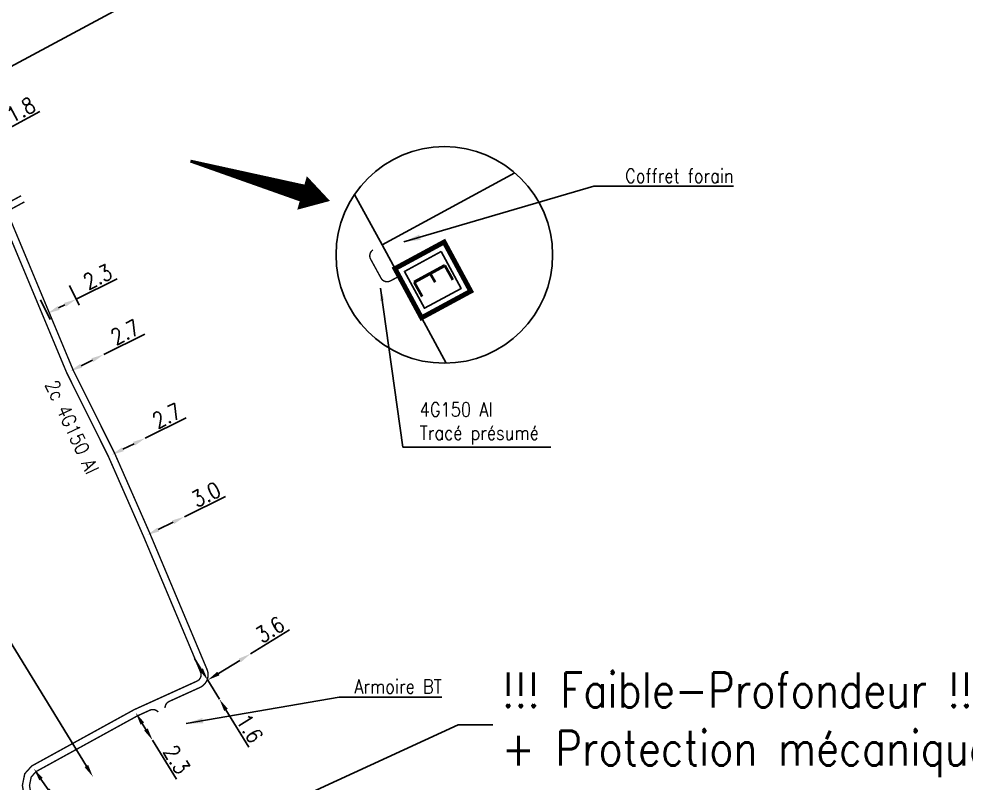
# Model space of a CAD drawing. Header units: millimetres. Extents: x 184994 to 186004, y 128000 to 129009.
# Drawn here: x 185289.1 to 185356.8, y 128202.7 to 128257.4 of the extents above; entities that cross this region are included whole.
import ezdxf
from ezdxf.enums import TextEntityAlignment as Align

# ---------------------------------------------------------------- set-up
doc = ezdxf.new("R2010")
doc.units = ezdxf.units.MM
doc.header["$PDMODE"] = 34
doc.linetypes.add('B_ST_Al', pattern=[2000, 1000, 1000])
doc.layers.get('Defpoints').update_dxf_attribs({"linetype": 'CONTINUOUS'})
for name, color, linetype in [('B_100', 3, 'CONTINUOUS'), ('B_110', 1, 'CONTINUOUS'), ('B_420', 7, 'CONTINUOUS'), ('B_900', 7, 'CONTINUOUS'), ('B_930', 7, 'CONTINUOUS')]:
    doc.layers.add(name, color=color, linetype=linetype)
doc.styles.get("Standard").update_dxf_attribs({"font": 'romans.shx', "width": 0.85})
doc.dimstyles.get("Standard").update_dxf_attribs({"dimtxt": 1.5, "dimasz": 1.2, "dimexe": 0.625, "dimexo": 0.625, "dimgap": 0.25, "dimtad": 1, "dimdec": 1, "dimzin": 0, "dimdsep": 46, "dimtxsty": 'Standard', "dimcen": -0.5, "dimadec": 0, "dimazin": 0, "dimtfac": 1, "dimtdec": 1, "dimtmove": 0, "dimatfit": 3, "dimfxl": 0, "dimtolj": 1, "dimtzin": 0, "dimarcsym": 0})

# ---------------------------------------------------------------- blocks, each defined once
blk = doc.blocks.new('*D473')
at = {"layer": 'B_100', "color": 0, "linetype": 'Continuous', "lineweight": -2, "transparency": 16777216}
for p, q in [((185290.661, 128202.973), (185291.163, 128202.227)), ((185291.666, 128201.48), (185293.497, 128198.76))]:
    blk.add_line(p, q, dxfattribs=at)
at = {"layer": 'B_100', "color": 0, "linetype": 'Continuous', "transparency": 16777216}
for points in [[(185290.785, 128203.057), (185290.536, 128202.889), (185290.158, 128203.72)], [(185291.288, 128202.31), (185291.039, 128202.143), (185291.666, 128201.48)]]:
    blk.add_solid(points, dxfattribs=at)
at = {"layer": 'Defpoints', "color": 0, "linetype": 'Continuous', "transparency": 16777216}
for p in [(185290.158, 128203.72), (185291.666, 128201.48), (185291.666, 128201.48)]:
    blk.add_point(p, dxfattribs=at)
at = {"layer": 'B_100', "color": 0, "linetype": 'Continuous', "transparency": 16777216, "insert": (185293.455, 128200.165), "char_height": 1.125, "attachment_point": 5, "rotation": 303.9423}
blk.add_mtext('\\A1;2.7', dxfattribs=at)
blk = doc.blocks.new('*D474')
at = {"layer": 'B_100', "color": 0, "linetype": 'Continuous', "lineweight": -2, "transparency": 16777216}
for p, q in [((185297.91, 128206.955), (185298.171, 128206.529)), ((185298.642, 128205.762), (185300.357, 128202.968))]:
    blk.add_line(p, q, dxfattribs=at)
at = {"layer": 'B_100', "color": 0, "linetype": 'Continuous', "transparency": 16777216}
for points in [[(185298.037, 128207.034), (185297.782, 128206.877), (185297.439, 128207.722)], [(185298.299, 128206.607), (185298.043, 128206.451), (185298.642, 128205.762)]]:
    blk.add_solid(points, dxfattribs=at)
at = {"layer": 'Defpoints', "color": 0, "linetype": 'Continuous', "transparency": 16777216}
for p in [(185297.439, 128207.722), (185297.439, 128207.722), (185298.642, 128205.762)]:
    blk.add_point(p, dxfattribs=at)
at = {"layer": 'B_100', "color": 0, "linetype": 'Continuous', "transparency": 16777216, "insert": (185300.374, 128204.374), "char_height": 1.125, "attachment_point": 5, "rotation": 301.54259}
blk.add_mtext('\\A1;2.3', dxfattribs=at)
blk = doc.blocks.new('*D475')
at = {"layer": 'B_100', "color": 0, "linetype": 'Continuous', "lineweight": -2, "transparency": 16777216}
for p, q in [((185300.925, 128221.752), (185303.869, 128223.195)), ((185299.039, 128220.828), (185300.117, 128221.356))]:
    blk.add_line(p, q, dxfattribs=at)
at = {"layer": 'B_100', "color": 0, "linetype": 'Continuous', "transparency": 16777216}
for points in [[(185300.051, 128221.491), (185300.183, 128221.222), (185300.925, 128221.752)], [(185298.973, 128220.963), (185299.105, 128220.693), (185298.231, 128220.432)]]:
    blk.add_solid(points, dxfattribs=at)
at = {"layer": 'Defpoints', "color": 0, "linetype": 'Continuous', "transparency": 16777216}
for p in [(185300.925, 128221.752), (185300.925, 128221.752), (185298.231, 128220.432)]:
    blk.add_point(p, dxfattribs=at)
at = {"layer": 'B_100', "color": 0, "linetype": 'Continuous', "transparency": 16777216, "insert": (185302.471, 128223.345), "char_height": 1.125, "attachment_point": 5, "rotation": 26.1116}
blk.add_mtext('\\A1;3.0', dxfattribs=at)
blk = doc.blocks.new('*D476')
at = {"layer": 'B_100', "color": 0, "linetype": 'Continuous', "lineweight": -2, "transparency": 16777216}
for p, q in [((185305.657, 128211.945), (185308.451, 128213.66)), ((185303.356, 128210.533), (185304.89, 128211.474))]:
    blk.add_line(p, q, dxfattribs=at)
at = {"layer": 'B_100', "color": 0, "linetype": 'Continuous', "transparency": 16777216}
for points in [[(185304.811, 128211.602), (185304.968, 128211.347), (185305.657, 128211.945)], [(185303.277, 128210.661), (185303.434, 128210.405), (185302.589, 128210.062)]]:
    blk.add_solid(points, dxfattribs=at)
at = {"layer": 'Defpoints', "color": 0, "linetype": 'Continuous', "transparency": 16777216}
for p in [(185305.657, 128211.945), (185305.657, 128211.945), (185302.589, 128210.062)]:
    blk.add_point(p, dxfattribs=at)
at = {"layer": 'B_100', "color": 0, "linetype": 'Continuous', "transparency": 16777216, "insert": (185307.045, 128213.677), "char_height": 1.125, "attachment_point": 5, "rotation": 31.54259}
blk.add_mtext('\\A1;3.6', dxfattribs=at)
blk = doc.blocks.new('*D477')
at = {"layer": 'B_100', "color": 0, "linetype": 'Continuous', "lineweight": -2, "transparency": 16777216}
for p, q in [((185302.118, 128210.829), (185301.647, 128211.596)), ((185302.589, 128210.062), (185303.426, 128208.698)), ((185303.896, 128207.931), (185305.54, 128205.254))]:
    blk.add_line(p, q, dxfattribs=at)
at = {"layer": 'B_100', "color": 0, "linetype": 'Continuous', "transparency": 16777216}
for points in [[(185302.246, 128210.907), (185301.99, 128210.75), (185302.589, 128210.062)], [(185304.024, 128208.01), (185303.769, 128207.853), (185303.426, 128208.698)]]:
    blk.add_solid(points, dxfattribs=at)
at = {"layer": 'Defpoints', "color": 0, "linetype": 'Continuous', "transparency": 16777216}
for p in [(185302.589, 128210.062), (185302.589, 128210.062), (185303.426, 128208.698)]:
    blk.add_point(p, dxfattribs=at)
at = {"layer": 'B_100', "color": 0, "linetype": 'Continuous', "transparency": 16777216, "insert": (185305.593, 128206.601), "char_height": 1.125, "attachment_point": 5, "rotation": 301.54259}
blk.add_mtext('\\A1;1.6', dxfattribs=at)
blk = doc.blocks.new('*D478')
at = {"layer": 'B_100', "color": 0, "linetype": 'Continuous', "lineweight": -2, "transparency": 16777216}
for p, q in [((185298.125, 128227.377), (185301.059, 128228.839)), ((185296.513, 128226.575), (185297.319, 128226.976))]:
    blk.add_line(p, q, dxfattribs=at)
at = {"layer": 'B_100', "color": 0, "linetype": 'Continuous', "transparency": 16777216}
for points in [[(185297.252, 128227.11), (185297.386, 128226.842), (185298.125, 128227.377)], [(185296.446, 128226.709), (185296.58, 128226.441), (185295.708, 128226.174)]]:
    blk.add_solid(points, dxfattribs=at)
at = {"layer": 'Defpoints', "color": 0, "linetype": 'Continuous', "transparency": 16777216}
for p in [(185298.125, 128227.377), (185298.125, 128227.377), (185295.708, 128226.174)]:
    blk.add_point(p, dxfattribs=at)
at = {"layer": 'B_100', "color": 0, "linetype": 'Continuous', "transparency": 16777216, "insert": (185299.66, 128228.98), "char_height": 1.125, "attachment_point": 5, "rotation": 26.47383}
blk.add_mtext('\\A1;2.7', dxfattribs=at)
blk = doc.blocks.new('*D479')
at = {"layer": 'B_100', "color": 0, "linetype": 'Continuous', "lineweight": -2, "transparency": 16777216}
for p, q in [((185295.145, 128233.358), (185298.08, 128234.82)), ((185293.534, 128232.555), (185294.34, 128232.957))]:
    blk.add_line(p, q, dxfattribs=at)
at = {"layer": 'B_100', "color": 0, "linetype": 'Continuous', "transparency": 16777216}
for points in [[(185294.273, 128233.091), (185294.406, 128232.822), (185295.145, 128233.358)], [(185293.467, 128232.69), (185293.601, 128232.421), (185292.728, 128232.154)]]:
    blk.add_solid(points, dxfattribs=at)
at = {"layer": 'Defpoints', "color": 0, "linetype": 'Continuous', "transparency": 16777216}
for p in [(185295.145, 128233.358), (185295.145, 128233.358), (185292.728, 128232.154)]:
    blk.add_point(p, dxfattribs=at)
at = {"layer": 'B_100', "color": 0, "linetype": 'Continuous', "transparency": 16777216, "insert": (185296.681, 128234.961), "char_height": 1.125, "attachment_point": 5, "rotation": 26.475}
blk.add_mtext('\\A1;2.7', dxfattribs=at)
blk = doc.blocks.new('*D480')
at = {"layer": 'B_100', "color": 0, "linetype": 'Continuous', "lineweight": -2, "transparency": 16777216}
for p, q in [((185292.69, 128238.289), (185293.385, 128236.893)), ((185293.176, 128237.313), (185296.111, 128238.774)), ((185290.631, 128237.264), (185291.326, 128235.868)), ((185291.923, 128236.689), (185292.37, 128236.911))]:
    blk.add_line(p, q, dxfattribs=at)
at = {"layer": 'B_100', "color": 0, "linetype": 'Continuous', "transparency": 16777216}
for points in [[(185292.304, 128237.046), (185292.437, 128236.777), (185293.176, 128237.313)], [(185291.856, 128236.823), (185291.99, 128236.554), (185291.117, 128236.287)]]:
    blk.add_solid(points, dxfattribs=at)
at = {"layer": 'Defpoints', "color": 0, "linetype": 'Continuous', "transparency": 16777216}
for p in [(185292.481, 128238.708), (185290.422, 128237.683), (185293.176, 128237.313)]:
    blk.add_point(p, dxfattribs=at)
at = {"layer": 'B_100', "color": 0, "linetype": 'Continuous', "transparency": 16777216, "insert": (185294.712, 128238.915), "char_height": 1.125, "attachment_point": 5, "rotation": 26.4688}
blk.add_mtext('\\A1;2.3', dxfattribs=at)
blk = doc.blocks.new('*D482')
at = {"layer": 'B_100', "color": 0, "linetype": 'Continuous', "lineweight": -2, "transparency": 16777216}
blk.add_line((185293.907, 128203.912), (185277.638, 128230.417), dxfattribs=at)
at = {"layer": 'B_100', "color": 0, "linetype": 'Continuous', "transparency": 16777216}
for points in [[(185277.766, 128230.495), (185277.51, 128230.338), (185277.167, 128231.184)], [(185294.035, 128203.99), (185293.779, 128203.833), (185294.378, 128203.145)]]:
    blk.add_solid(points, dxfattribs=at)
at = {"layer": 'Defpoints', "color": 0, "linetype": 'Continuous', "transparency": 16777216}
for p in [(185277.167, 128231.184), (185277.167, 128231.184), (185294.378, 128203.145)]:
    blk.add_point(p, dxfattribs=at)
at = {"layer": 'B_100', "color": 0, "linetype": 'Continuous', "transparency": 16777216, "insert": (185287.23, 128216.223), "char_height": 1.125, "attachment_point": 5, "rotation": 301.54259}
blk.add_mtext('\\A1;32.9', dxfattribs=at)
blk = doc.blocks.new('*D499')
at = {"layer": 'B_100', "color": 0, "linetype": 'Continuous', "lineweight": -2, "transparency": 16777216}
for p, q in [((185287.809, 128249.239), (185290.568, 128250.741)), ((185287.124, 128248.614), (185286.794, 128249.221)), ((185285.437, 128247.949), (185287.018, 128248.809)), ((185285.543, 128247.754), (185285.213, 128248.361)), ((185284.646, 128247.519), (185283.856, 128247.089))]:
    blk.add_line(p, q, dxfattribs=at)
at = {"layer": 'B_100', "color": 0, "linetype": 'Continuous', "transparency": 16777216}
for points in [[(185287.737, 128249.371), (185287.88, 128249.108), (185287.018, 128248.809)], [(185284.575, 128247.651), (185284.718, 128247.387), (185285.437, 128247.949)]]:
    blk.add_solid(points, dxfattribs=at)
at = {"layer": 'Defpoints', "color": 0, "linetype": 'Continuous', "transparency": 16777216}
for p in [(185287.018, 128248.809), (185287.348, 128248.203), (185285.767, 128247.342)]:
    blk.add_point(p, dxfattribs=at)
at = {"layer": 'B_100', "color": 0, "linetype": 'Continuous', "transparency": 16777216, "insert": (185289.225, 128250.864), "char_height": 1.125, "attachment_point": 5, "rotation": 28.54949}
blk.add_mtext('\\A1;1.8', dxfattribs=at)

msp = doc.modelspace()

# ---------------------------------------------------------------- linework, layer by layer
at = {"layer": 'B_100', "linetype": 'B_ST_Al', "const_width": 0.1, "flags": 128}
for points in [[(185289.472, 128244.275), (185288.623, 128243.816, 0.385079), (185288.399, 128243.184), (185290.653, 128237.78), (185292.956, 128232.258), (185295.934, 128226.28), (185298.461, 128220.531), (185302.537, 128210.831, -0.405846), (185302.029, 128209.533), (185299.83, 128208.534, 0.298219), (185299.537, 128208.071, 0.298219)], [(185299.047, 128207.771, 0.33976), (185298.453, 128207.909), (185297.551, 128207.498), (185290.316, 128203.521), (185289.961, 128203.129), (185289.839, 128202.516), (185289.969, 128201.75), (185290.51, 128200.783), (185296.777, 128192.994), (185306.688, 128174.219), (185313.497, 128161.723), (185318.704, 128152.109, 0.414778), (185319.383, 128151.908), (185319.36, 128151.896)]]:
    msp.add_lwpolyline(points, format="xyb", dxfattribs=at)
at = {"layer": 'B_110', "linetype": 'B_ST_Al', "flags": 128}
msp.add_lwpolyline([(185300.462, 128148.583, 0.1, 0.1, 0), (185300.462, 128148.583, 0.1, 0.1, 0), (185300.485, 128148.505, 0.1, 0.1, 0.474053), (185301.914, 128147.907, 0.1, 0.1, 0), (185305.526, 128149.828, 0.1, 0.1, 0), (185307.302, 128150.559, 0.1, 0.1, 0), (185308.162, 128150.918, 0.1, 0.1, 0), (185308.907, 128151.274, 0.1, 0.1, 0), (185316.12, 128154.728, 0.1, 0.1, 0.428886), (185316.343, 128155.417, 0.1, 0.1, 0), (185313.057, 128161.484, 0.1, 0.1, 0), (185306.247, 128173.983, 0.1, 0.1, 0), (185296.358, 128192.718, 0.1, 0.1, 0), (185292.6, 128197.389, 0.1, 0.1, 0), (185290.094, 128200.502, 0.1, 0.1, 0), (185289.49, 128201.581, 0.1, 0.1, 0), (185289.33, 128202.524, 0.1, 0.1, 0), (185289.498, 128203.362, 0.1, 0.1, 0), (185290.001, 128203.919, 0.1, 0.1, 0), (185297.327, 128207.946, 0.1, 0.1, 0), (185301.822, 128209.988, 0.1, 0.1, 0.405846), (185302.076, 128210.637, 0.1, 0.1, 0), (185298.001, 128220.333, 0.1, 0.1, 0), (185295.481, 128226.068, 0.1, 0.1, 0), (185292.501, 128232.05, 0.1, 0.1, 0), (185290.191, 128237.587, 0.1, 0.1, 0), (185287.937, 128242.991, 0.1, 0.1, -0.385079), (185288.385, 128244.256, 0.1, 0.1, 0), (185289.234, 128244.715, 0, 0, 0)], format="xyseb", dxfattribs=at)
at = {"layer": 'B_900', "color": 252}
msp.add_line((185315.069, 128241.203), (185324.561, 128246.368), dxfattribs=at)
at = {"layer": 'B_900', "color": 254, "linetype": 'Continuous', "flags": 128}
msp.add_lwpolyline([(185301.35, 128247.198, 0.208, 1.246, 0), (185309.339, 128244.917, 1.246, 0, 0), (185311.336, 128244.347, 0, 2.493, 0), (185309.339, 128244.917, 2.493, 2.493, 0)], format="xyseb", dxfattribs=at)
at = {"layer": 'B_900', "color": 252, "flags": 128}
msp.add_lwpolyline([(185319.646, 128232.737), (185315.069, 128241.203), (185313.093, 128244.811)], dxfattribs=at)
at = {"layer": 'B_900', "color": 1, "linetype": 'Continuous', "const_width": 0.1, "flags": 128}
msp.add_lwpolyline([(185314.411, 128240.842, 0.392627), (185314.245, 128240.182), (185314.988, 128238.825, 0.412663), (185315.664, 128238.625), (185316.282, 128238.959)], format="xyb", dxfattribs=at)
at = {"layer": 'B_900'}
msp.add_circle((185319.52, 128240.484), 7.748, dxfattribs=at)
at = {"layer": 'B_930', "color": 0, "linetype": 'Continuous', "const_width": 0.35, "flags": 128}
msp.add_lwpolyline([(185321.407, 128237.889), (185317.889, 128235.987), (185315.986, 128239.505), (185319.505, 128241.408)], close=True, dxfattribs=at)
at = {"layer": 'B_930', "color": 0, "linetype": 'Continuous'}
msp.add_lwpolyline([(185319.303, 128240.73), (185320.73, 128238.091), (185318.091, 128236.664), (185316.664, 128239.303)], close=True, dxfattribs=at)

# ---------------------------------------------------------------- texts
at = {"layer": 'B_100', "linetype": 'B_ST_Al', "width": 0.85}
msp.add_text('2c 4G150 Al', height=1, rotation=294.68428, dxfattribs=at).set_placement((185292.876, 128228.169), align=Align.MIDDLE)
at = {"layer": 'B_100', "linetype": 'Continuous', "insert": (185319.334, 128209.597), "char_height": 1, "attachment_point": 6}
msp.add_mtext('Armoire BT', dxfattribs=at)
at = {"layer": 'B_420', "insert": (185323.629, 128206.857), "char_height": 2.5, "attachment_point": 4}
msp.add_mtext('!!! Faible-Profondeur !!!\\P+ Protection mécanique', dxfattribs=at)
at = {"layer": 'B_900', "color": 1, "linetype": 'Continuous', "char_height": 1}
for s, insert, attachment_point in [('Coffret forain', (185340.213, 128246.142), 6), ('4G150 Al\\PTracé présumé', (185317.753, 128226.917), 7)]:
    msp.add_mtext(s, dxfattribs=dict(at, insert=insert, attachment_point=attachment_point))
at = {"layer": 'B_930', "insert": (185318.697, 128238.697), "char_height": 2.5, "width": 4, "attachment_point": 5, "rotation": 298.39779}
msp.add_mtext('E', dxfattribs=at)

# ---------------------------------------------------------------- dimensions: what is measured, and where the dimension line sits
at = {"layer": 'B_100', "linetype": 'Continuous'}
for base, p1, p2, angle, picture, middle in [((185287.018, 128248.809), (185285.767, 128247.342), (185287.348, 128248.203), 208.54949, '*D499', (185289.584, 128250.205)), ((185293.176, 128237.313), (185290.422, 128237.683), (185292.481, 128238.708), 206.4688, '*D480', (185295.046, 128238.244)), ((185295.145, 128233.358), (185292.728, 128232.154), (185295.145, 128233.358), 206.475, '*D479', (185297.015, 128234.289)), ((185277.167, 128231.184), (185294.378, 128203.145), (185277.167, 128231.184), 301.54259, '*D482', (185286.591, 128215.83)), ((185298.125, 128227.377), (185295.708, 128226.174), (185298.125, 128227.377), 206.47383, '*D478', (185299.995, 128228.309)), ((185300.925, 128221.752), (185298.231, 128220.432), (185300.925, 128221.752), 206.1116, '*D475', (185302.801, 128222.672)), ((185305.657, 128211.945), (185302.589, 128210.062), (185305.657, 128211.945), 211.54259, '*D476', (185307.437, 128213.038)), ((185302.589, 128210.062), (185303.426, 128208.698), (185302.589, 128210.062), 301.54259, '*D477', (185304.954, 128206.209)), ((185297.439, 128207.722), (185298.642, 128205.762), (185297.439, 128207.722), 301.54259, '*D474', (185299.735, 128203.981)), ((185291.666, 128201.48), (185290.158, 128203.72), (185291.666, 128201.48), 123.9423, '*D473', (185292.833, 128199.747))]:
    dim = msp.add_linear_dim(base=base, p1=p1, p2=p2, angle=angle, dimstyle='Standard', override={"dimscale": 0.75}, dxfattribs=at)
    dim.commit()
    dim.dimension.update_dxf_attribs({"geometry": picture, "text_midpoint": middle, "dimtype": 160})

# ---------------------------------------------------------------- leaders
at = {"layer": 'B_100', "linetype": 'Continuous', "annotation_type": 0, "has_hookline": 1, "hookline_direction": 0, "text_width": 7.083}
msp.add_leader([(185301.058, 128206.951), (185312.001, 128208.847)], dimstyle='Standard', dxfattribs=at)
at = {"layer": 'B_420', "annotation_type": 0, "has_hookline": 1, "hookline_direction": 0, "text_width": 39.262}
for points in [[(185284.323, 128251.719), (185308.987, 128264.965), (185311.487, 128264.965)], [(185296.119, 128195.663), (185320.499, 128206.857), (185322.999, 128206.857)]]:
    msp.add_leader(points, dimstyle='Standard', override={"dimasz": 2.5, "dimgap": -0.63, "dimtad": 0}, dxfattribs=at)
at = {"layer": 'B_900', "color": 1, "linetype": 'Continuous', "annotation_type": 0, "has_hookline": 1, "hookline_direction": 0, "text_width": 8.54}
msp.add_leader([(185316.625, 128241.415), (185330.222, 128245.392), (185331.422, 128245.392)], dimstyle='Standard', dxfattribs=at)
at = {"layer": 'B_900', "color": 1, "linetype": 'Continuous', "annotation_type": 0, "has_hookline": 1, "hookline_direction": 0, "text_width": 9.512}
msp.add_leader([(185314.945, 128238.106), (185316.546, 128226.73), (185317.446, 128226.73)], dimstyle='Standard', override={"dimscale": 0.75}, dxfattribs=at)

doc.saveas('drawing.dxf')
